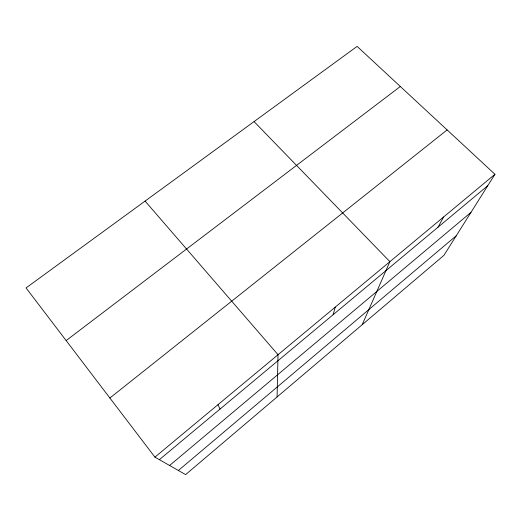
<?xml version="1.0" encoding="UTF-8"?>
<svg xmlns="http://www.w3.org/2000/svg" width="521" height="521" viewBox="0 0 521 521"><rect width="100%" height="100%" fill="white"/><g stroke="black" fill="none" stroke-linecap="round" stroke-linejoin="round"><path stroke-width="0.78" d="M277.074 396.963L278.032 354.723L145.079 201.093M333.14 314.71L335.27 307.103M362.193 324.713L389.897 261.659L254.059 121.582M437.979 227.241L443.632 216.964M494.95 174.275L443.918 255.349L185.606 474.605L154.919 457.138L26.05 287.931L357.119 46.395L494.95 174.275L154.919 457.138M178.384 470.496L456.246 235.759M169.599 465.494L470.977 212.36M159.38 459.678L487.747 185.717M109.885 398.011L447.135 129.911M66.147 340.578L400.33 86.486M217.98 404.68L220.038 409.076"/></g></svg>
